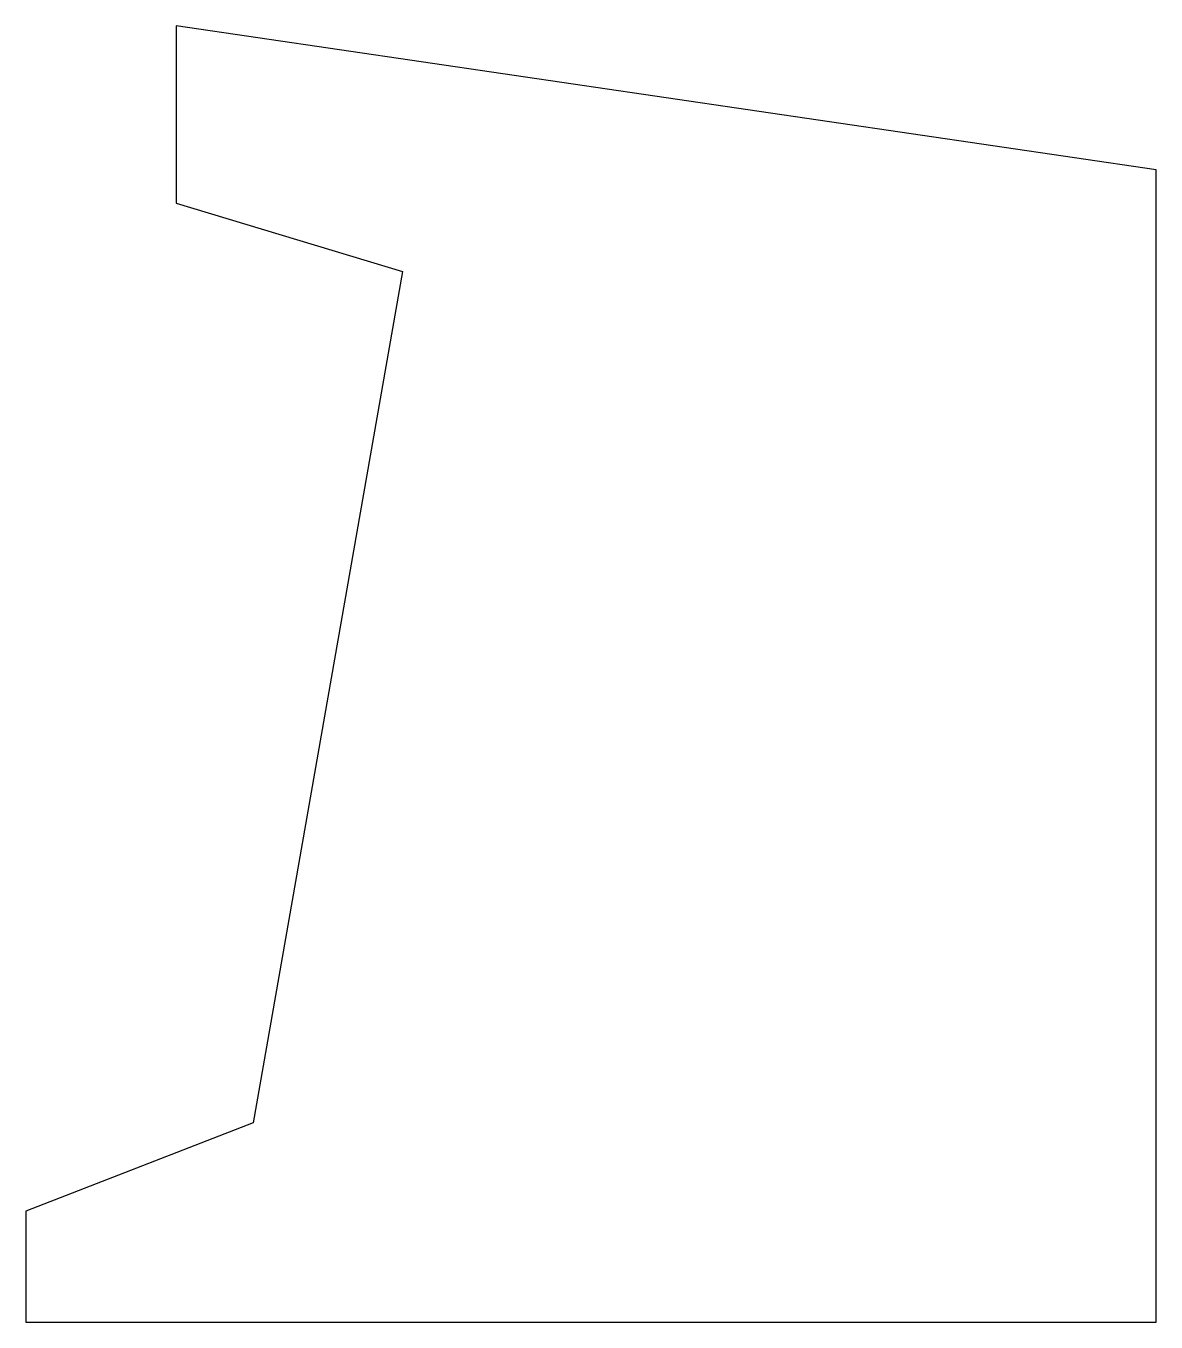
# Model space of a CAD drawing. Header units: inches. Extents: x -3.4 to 22.1, y 0 to 29.2.
import ezdxf

# ---------------------------------------------------------------- set-up
doc = ezdxf.new("R2010")
doc.units = ezdxf.units.IN
doc.layers.get('0').update_dxf_attribs({"linetype": 'CONTINUOUS'})

msp = doc.modelspace()

# ---------------------------------------------------------------- linework, layer by layer
for p, q in [((22.111, 26), (0, 29.25)), ((0, 29.25), (0, 25.25)), ((22.111, 0), (22.111, 26)), ((0, 25.25), (5.111, 23.705)), ((5.111, 23.705), (1.735, 4.5)), ((1.735, 4.5), (-3.389, 2.5)), ((-3.389, 2.5), (-3.389, 0)), ((-3.389, 0), (0, 0)), ((0, 0), (22.111, 0))]:
    msp.add_line(p, q)

doc.saveas('drawing.dxf')
